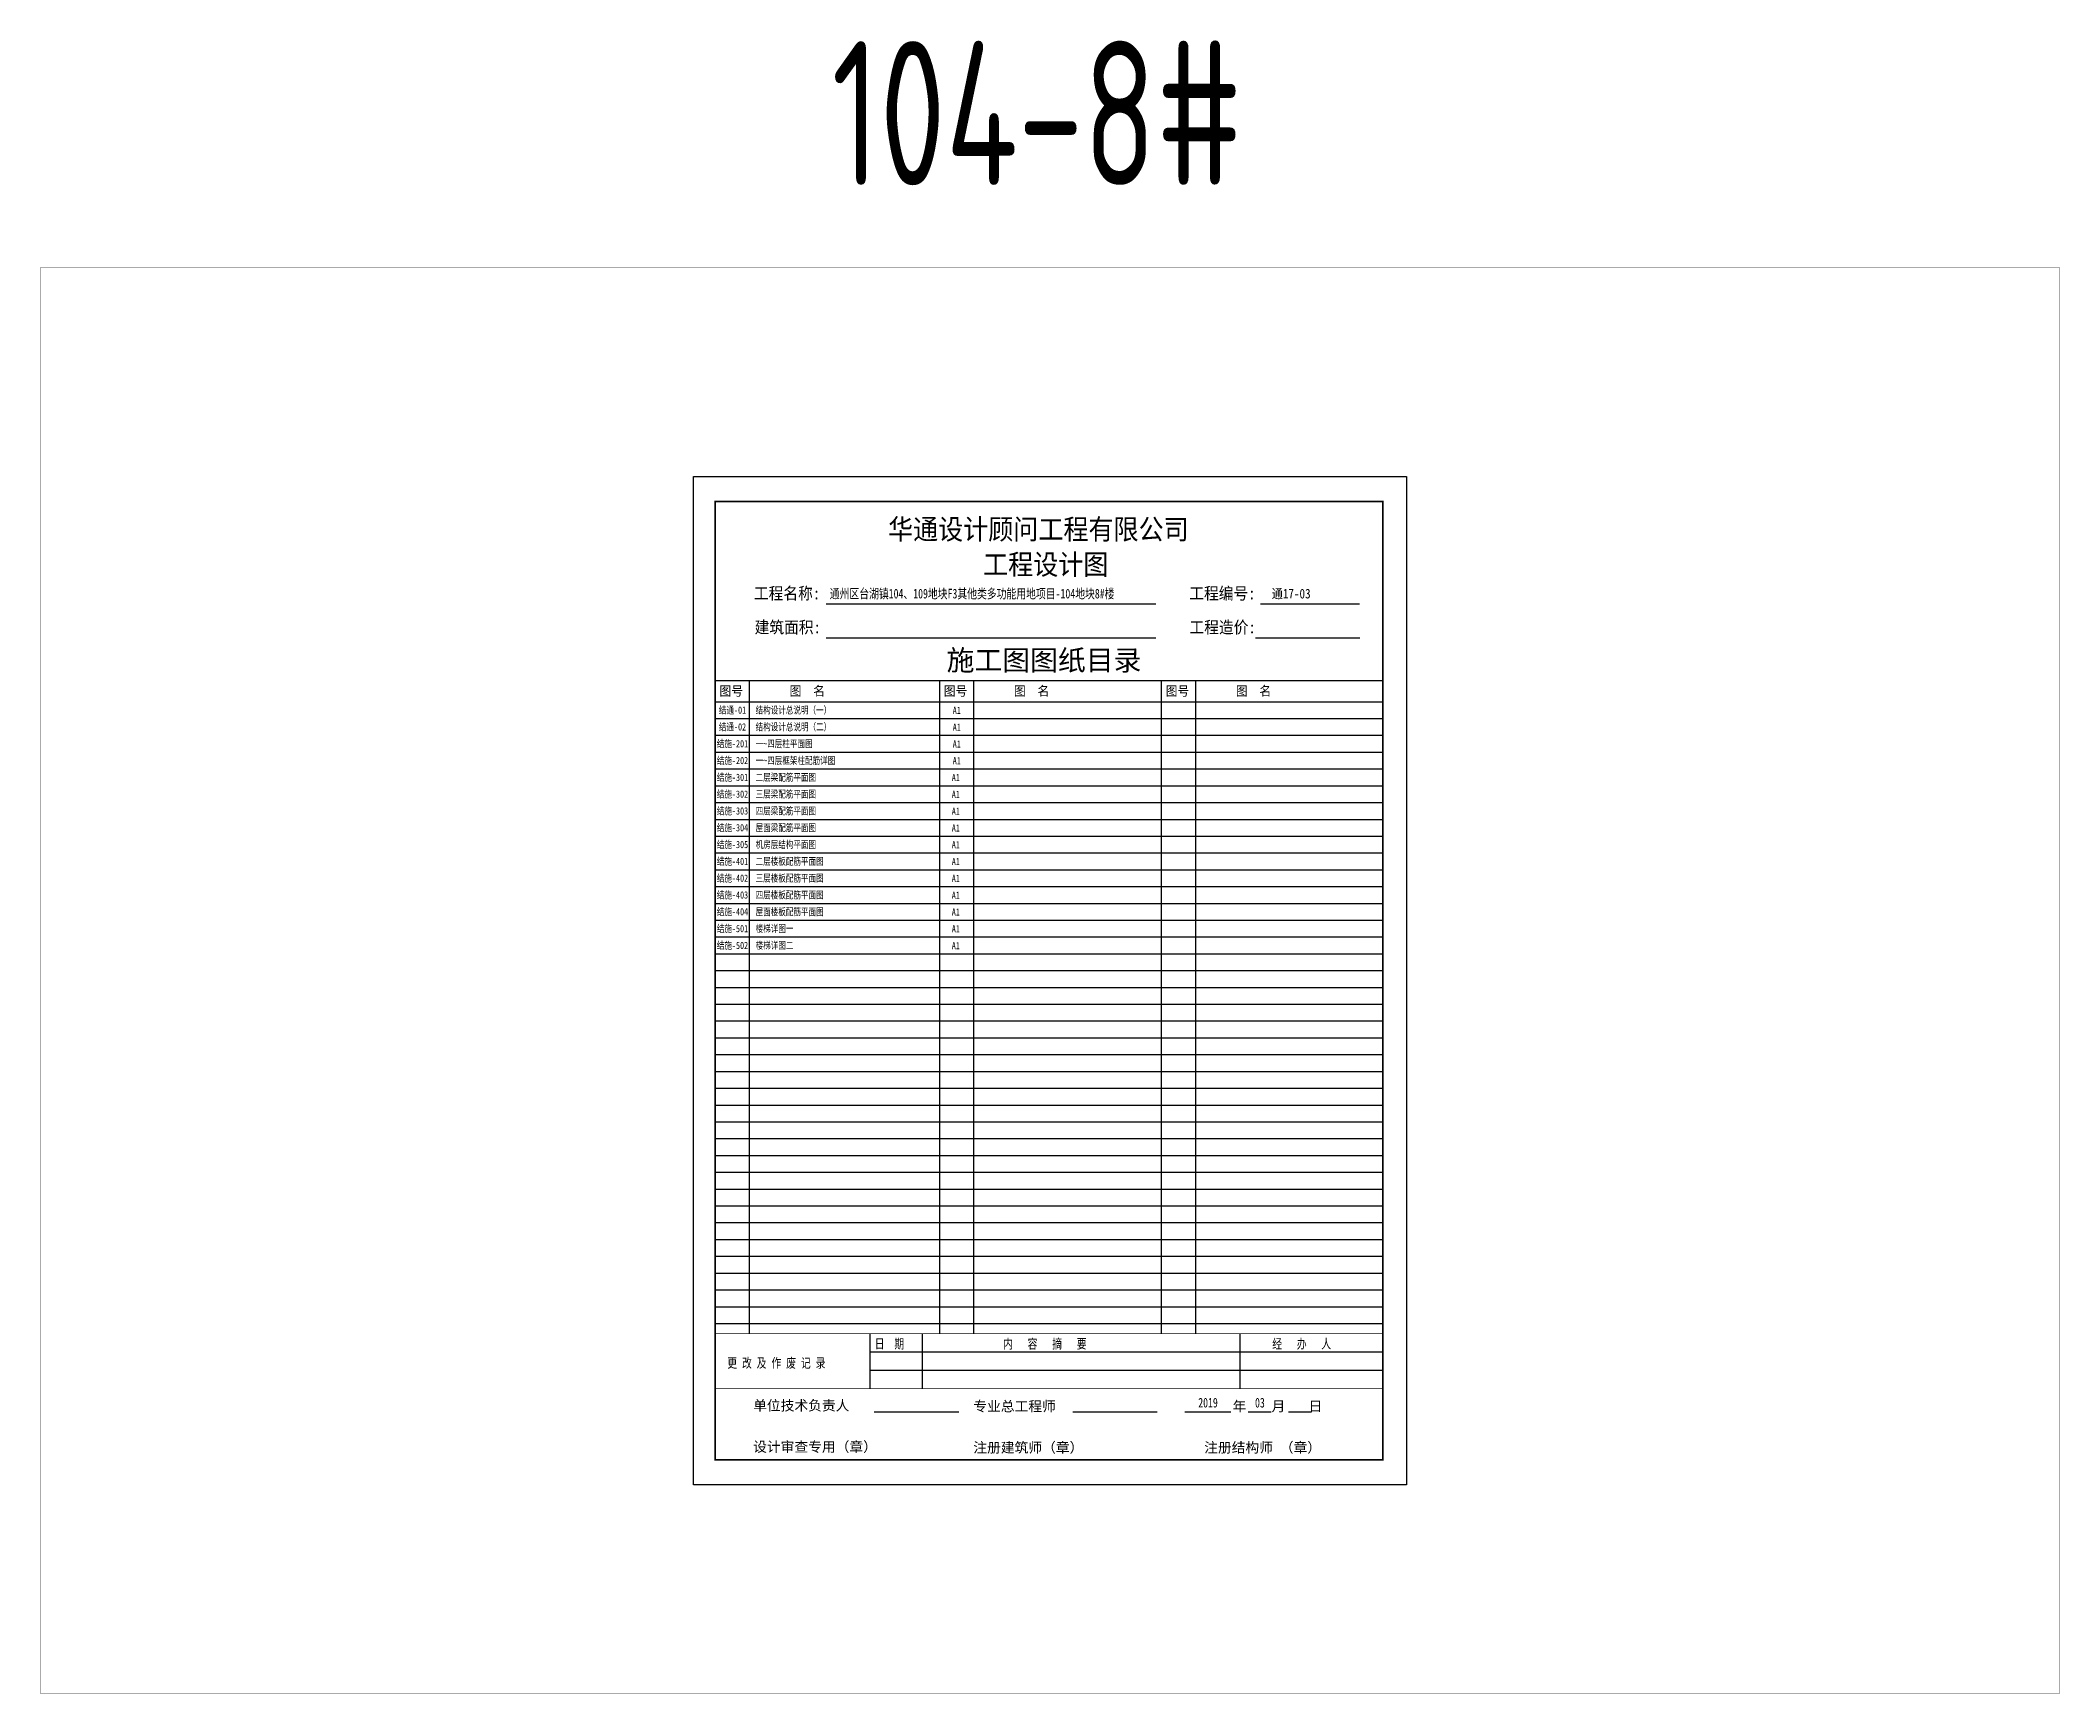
# Model space of a CAD drawing. Extents: x -765033 to 1614171, y -1073 to 729564.
# Drawn here: x 1476459 to 1560564, y 163659 to 232523 of the extents above; entities that cross this region are included whole.
import ezdxf
from ezdxf.enums import TextEntityAlignment as Align

# ---------------------------------------------------------------- set-up
doc = ezdxf.new("R2010")
doc.units = 0
doc.header["$LTSCALE"] = 1000
doc.header["$MEASUREMENT"] = 0
doc.layers.add('核', color=6, linetype='Continuous', lineweight=9, plot=False)
for name, color, linetype in [('限价房base$0$PUB_TEXT', 7, 'Continuous'), ('限价房base$0$S-ANNO-TABS', 4, 'Continuous'), ('限价房base$0$TEXT', 7, 'Continuous')]:
    doc.layers.add(name, color=color, linetype=linetype)
doc.styles.add('TSSD_Bold', font='Tssdeng2.shx', dxfattribs={"width": 0.7, "bigfont": 'china.shx'})
doc.styles.add('限价房base$0$-黑体', font='simhei.ttf', dxfattribs={"width": 0.8})
doc.styles.add('限价房base$0$H1', font='')
doc.styles.get('限价房base$0$H1').set_extended_font_data('SimSun')

msp = doc.modelspace()

# ---------------------------------------------------------------- linework, layer by layer
at = {"const_width": 5}
msp.add_lwpolyline([(1476461.8, 163661.6), (1560561.8, 163661.6), (1560561.8, 223061.6), (1476461.8, 223061.6)], close=True, dxfattribs=at)
at = {"layer": '限价房base$0$PUB_TEXT'}
msp.add_lwpolyline([(1503661.8, 214361.6), (1533361.8, 214361.6), (1533361.8, 172361.6), (1503661.8, 172361.6)], close=True, dxfattribs=at)
at = {"layer": '限价房base$0$S-ANNO-TABS', "color": 4}
for p, q in [((1504555.2, 205856.5), (1532363.5, 205856.5)), ((1505993.7, 178656.5), (1505993.7, 205856.5)), ((1513904.9, 205856.5), (1513904.9, 178656.5)), ((1515336.7, 178656.5), (1515336.7, 205856.5)), ((1523148, 205856.5), (1523148, 178656.5)), ((1524579.8, 178656.5), (1524579.8, 205856.5)), ((1504555.2, 204976.5), (1532363.5, 204976.5))]:
    msp.add_line(p, q, dxfattribs=at)
at = {"layer": '限价房base$0$S-ANNO-TABS'}
for p, q in [((1504561.8, 205856.5), (1504561.8, 178656.5)), ((1504561.8, 204276.5), (1532370.1, 204276.5)), ((1504561.8, 203576.5), (1532370.1, 203576.5)), ((1504561.8, 202876.5), (1532370.1, 202876.5)), ((1504561.8, 202176.5), (1532370.1, 202176.5)), ((1504561.8, 201476.5), (1532370.1, 201476.5)), ((1504561.8, 200776.5), (1532370.1, 200776.5)), ((1504561.8, 200076.5), (1532370.1, 200076.5)), ((1504561.8, 199376.5), (1532370.1, 199376.5)), ((1504561.8, 198676.5), (1532370.1, 198676.5)), ((1504561.8, 197976.5), (1532370.1, 197976.5)), ((1504561.8, 197276.5), (1532370.1, 197276.5)), ((1504561.8, 196576.5), (1532370.1, 196576.5)), ((1504561.8, 195876.5), (1532370.1, 195876.5)), ((1504561.8, 195176.5), (1532370.1, 195176.5)), ((1504561.8, 194476.5), (1532370.1, 194476.5)), ((1504561.8, 193776.5), (1532370.1, 193776.5)), ((1504561.8, 193076.5), (1532370.1, 193076.5)), ((1504561.8, 192376.5), (1532370.1, 192376.5)), ((1504561.8, 191676.5), (1532370.1, 191676.5)), ((1504561.8, 190976.5), (1532370.1, 190976.5)), ((1504561.8, 190276.5), (1532370.1, 190276.5)), ((1504561.8, 189576.5), (1532370.1, 189576.5)), ((1504561.8, 188876.5), (1532370.1, 188876.5)), ((1504561.8, 188176.5), (1532370.1, 188176.5)), ((1504561.8, 187476.5), (1532370.1, 187476.5)), ((1504561.8, 186776.5), (1532370.1, 186776.5)), ((1504561.8, 186076.5), (1532370.1, 186076.5)), ((1504561.8, 185376.5), (1532370.1, 185376.5)), ((1504561.8, 184676.5), (1532370.1, 184676.5)), ((1504561.8, 183976.5), (1532370.1, 183976.5)), ((1504561.8, 183276.5), (1532370.1, 183276.5)), ((1504561.8, 182576.5), (1532370.1, 182576.5)), ((1504561.8, 181876.5), (1532370.1, 181876.5)), ((1504561.8, 181176.5), (1532370.1, 181176.5)), ((1504561.8, 180476.5), (1532370.1, 180476.5)), ((1504561.8, 179776.5), (1532370.1, 179776.5)), ((1504561.8, 179076.5), (1532370.1, 179076.5))]:
    msp.add_line(p, q, dxfattribs=at)
at = {"layer": '限价房base$0$S-ANNO-TABS', "color": 4, "const_width": 33.4}
msp.add_lwpolyline([(1504561.8, 178656.5), (1532370.1, 178656.5)], dxfattribs=at)
at = {"layer": '限价房base$0$TEXT', "color": 4}
for p, q in [((1509184.6, 209052.8), (1522926.7, 209052.8)), ((1527273, 209052.8), (1531400.1, 209052.8)), ((1509184.6, 207640.7), (1520668, 207640.7)), ((1509184.6, 207640.7), (1522926.7, 207640.7)), ((1527069.8, 207640.7), (1530698.6, 207640.7)), ((1527069.8, 207640.7), (1531421.4, 207640.7)), ((1511005, 178656.5), (1511005, 176365.6)), ((1513191.4, 178656.5), (1513191.4, 176365.6)), ((1526413.8, 178656.5), (1526413.8, 176365.6)), ((1511005, 177892.9), (1532370.1, 177892.9)), ((1511005, 177129.3), (1532370.1, 177129.3)), ((1511189.2, 175390.5), (1514712.9, 175390.5)), ((1519456.2, 175390.5), (1522980, 175390.5)), ((1524131.3, 175390.5), (1526040.7, 175390.5)), ((1526769.4, 175390.5), (1527719.4, 175390.5)), ((1528446.2, 175390.5), (1529396.1, 175390.5))]:
    msp.add_line(p, q, dxfattribs=at)
at = {"layer": '限价房base$0$TEXT', "color": 4, "const_width": 71.6}
msp.add_lwpolyline([(1504561.8, 173395.2), (1504561.8, 213317.9), (1532370.1, 213317.9), (1532370.1, 173395.2)], close=True, dxfattribs=at)
at = {"layer": '限价房base$0$TEXT', "color": 4, "const_width": 33.4}
msp.add_lwpolyline([(1504561.8, 176365.6), (1532370.1, 176365.6)], dxfattribs=at)

# ---------------------------------------------------------------- texts
at = {"style": '限价房base$0$H1', "width": 0.75}
for p in [(1514460.7, 204618.3), (1514460.7, 203918.3), (1514460.7, 203218.3), (1514421.3, 201818.3), (1514460.7, 202518.3), (1514421.3, 201118.3), (1514421.3, 200418.3), (1514421.3, 199718.3), (1514421.3, 199018.3), (1514421.3, 198318.3), (1514421.3, 197618.3), (1514421.3, 196918.3), (1514421.3, 196218.3), (1514421.3, 195518.3), (1514421.3, 194818.3)]:
    msp.add_text('A1', height=300, rotation=360, dxfattribs=at).set_placement(p, align=Align.MIDDLE_LEFT)
at = {"layer": '核', "style": 'TSSD_Bold', "width": 0.7}
msp.add_text('104-8#', height=6000, rotation=360, dxfattribs=at).set_placement((1517972.5, 224691.3), align=Align.BOTTOM_CENTER)
at = {"layer": '限价房base$0$TEXT', "style": '限价房base$0$-黑体'}
for s, height, width, p in [('华通设计顾问工程有限公司', 850, 0.9, (1511765.6, 211734.6)), ('工程设计图', 850, 0.9, (1515726.6, 210269.6)), ('工程名称:', 500, 0.9, (1506177.9, 209240)), ('通州区台湖镇104、109地块F3其他类多功能用地项目-104地块8#楼', 400, 0.75, (1509337.7, 209278.1)), ('工程编号:', 500, 0.9, (1524311.6, 209240)), ('通17-03', 400, 0.85, (1527746.7, 209278.1)), ('建筑面积:', 500, 0.9, (1506207.4, 207827.9)), ('工程造价:', 500, 0.9, (1524320.7, 207827.9)), ('图号', 400, 0.9, (1504743.9, 205223.1)), ('图  名 ', 400, 0.9, (1507668.1, 205223.1)), ('图号', 400, 0.9, (1514087, 205223.1)), ('图  名 ', 400, 0.9, (1517011.2, 205223.1)), ('图号', 400, 0.9, (1523330.1, 205223.1)), ('图  名 ', 400, 0.9, (1526254.3, 205223.1)), ('日  期', 400, 0.75, (1511210.5, 178032)), ('内   容   摘   要', 400, 0.75, (1516559.7, 178032)), ('经   办   人', 400, 0.75, (1527770.9, 178032)), ('更 改 及 作 废 记 录', 400, 0.75, (1505069.1, 177232.7)), ('2019', 400, 0.75, (1524685.2, 175577.5)), ('03', 400, 0.75, (1527051.7, 175577.5))]:
    msp.add_text(s, height=height, rotation=360, dxfattribs=dict(at, width=width)).set_placement(p)
at = {"layer": '限价房base$0$TEXT', "style": '限价房base$0$H1'}
for s, height, p in [('施工图图纸目录', 850, (1514205, 206280.7)), ('单位技术负责人', 420, (1506147.3, 175451.4)), ('专业总工程师', 420, (1515317.8, 175419.9)), ('年', 420, (1526120, 175419.9)), ('月', 420, (1527741.1, 175419.9)), ('日', 420, (1529285.7, 175419.9)), ('设计审查专用（章）', 420, (1506147.3, 173732.3)), ('注册建筑师（章）', 420, (1515317.8, 173700.8)), ('注册结构师 （章）', 420, (1524933.6, 173700.8))]:
    msp.add_text(s, height=height, rotation=360, dxfattribs=at).set_placement(p)
at = {"layer": '限价房base$0$TEXT', "style": '限价房base$0$H1', "width": 0.75}
for s, p in [('结通-01', (1505286.8, 204626.5)), ('结通-02', (1505286.8, 203926.5)), ('结施-201', (1505286.8, 203226.5)), ('结施-202', (1505286.8, 202526.5)), ('结施-301', (1505286.8, 201826.5)), ('结施-302', (1505286.8, 201126.5)), ('结施-303', (1505286.8, 200426.5)), ('结施-304', (1505286.8, 199726.5)), ('结施-305', (1505286.8, 199026.5)), ('结施-401', (1505286.8, 198326.5)), ('结施-402', (1505286.8, 197626.5)), ('结施-403', (1505286.8, 196926.5)), ('结施-404', (1505286.8, 196226.5)), ('结施-501', (1505286.8, 195526.5)), ('结施-502', (1505286.8, 194826.5))]:
    msp.add_text(s, height=300, rotation=360, dxfattribs=at).set_placement(p, align=Align.MIDDLE_CENTER)
for s, p in [('结构设计总说明（一）', (1506248.8, 204626.5)), ('结构设计总说明（二）', (1506248.8, 203926.5)), ('一~四层柱平面图', (1506248.8, 203226.5)), ('一~四层框架柱配筋详图', (1506248.8, 202526.5)), ('二层梁配筋平面图', (1506248.8, 201826.5)), ('三层梁配筋平面图', (1506248.8, 201126.5)), ('四层梁配筋平面图', (1506248.8, 200426.5)), ('屋面梁配筋平面图', (1506248.8, 199726.5)), ('机房层结构平面图', (1506248.8, 199026.5)), ('二层楼板配筋平面图', (1506248.8, 198326.5)), ('三层楼板配筋平面图', (1506248.8, 197626.5)), ('四层楼板配筋平面图', (1506248.8, 196926.5)), ('屋面楼板配筋平面图', (1506248.8, 196226.5)), ('楼梯详图一', (1506248.8, 195526.5)), ('楼梯详图二', (1506248.8, 194826.5))]:
    msp.add_text(s, height=300, rotation=360, dxfattribs=at).set_placement(p, align=Align.MIDDLE_LEFT)

doc.saveas('drawing.dxf')
